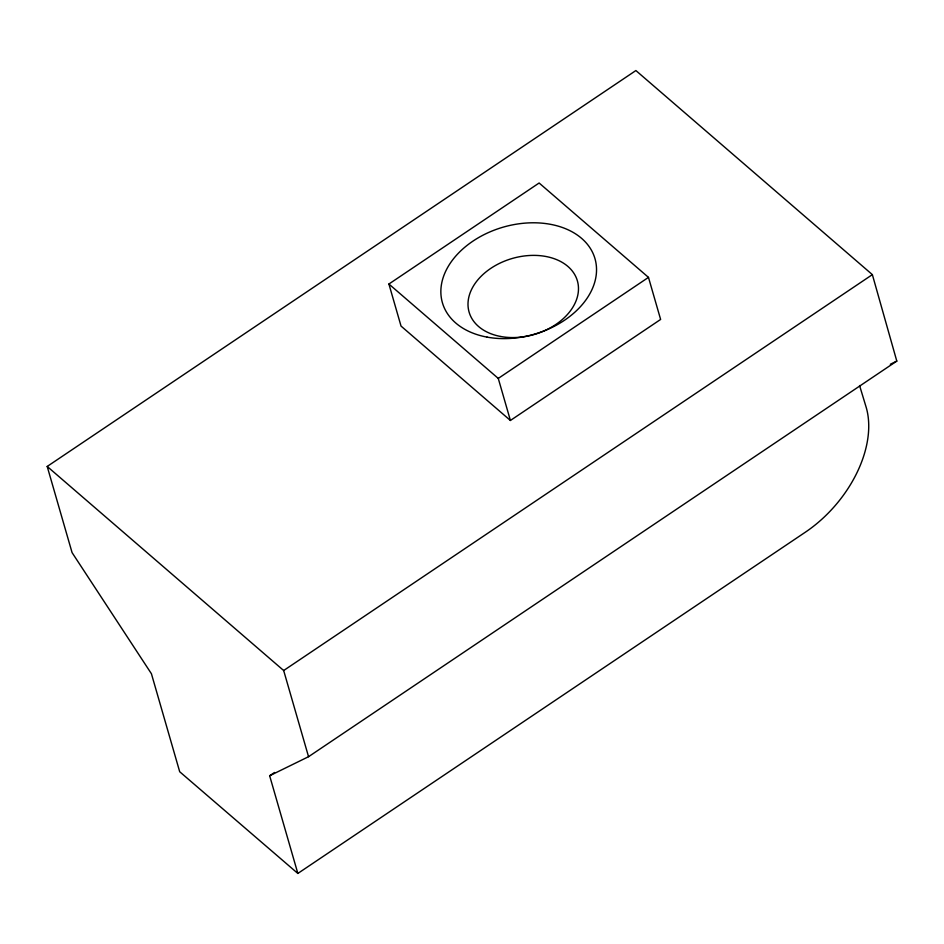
<?xml version="1.0" encoding="UTF-8"?>
<svg xmlns="http://www.w3.org/2000/svg" width="944" height="944" viewBox="0 0 944 944"><rect width="100%" height="100%" fill="white"/><g stroke="black" fill="none" stroke-linecap="round" stroke-linejoin="round"><path stroke-width="1.42" d="M297.844 873.448L179.702 771.744L151.418 673.733L72.074 552.618L47.2 466.454L635.89 70.552L872.362 274.633L896.8 361.092L308.546 756.699L269.654 775.767L297.844 873.448L805.291 532.239A102.459 66.328 -49.2 0 0 866.25 407.548L859.571 385.518M388.904 284.026L539.118 183.006L648.481 277.383L660.623 319.438L510.409 420.469L401.035 326.081L388.904 284.026L498.267 378.414L510.409 420.469M498.267 378.414L648.481 277.383M308.546 756.699L283.672 670.523L872.362 274.633M269.654 775.767L274.551 772.475M890.322 364.266L896.8 361.092M47.2 466.454L283.672 670.523M500.827 336.512A56.357 39.565 -16.1 0 0 578.176 284.498A56.357 39.565 -16.1 0 0 490.727 268.415A56.357 39.565 -16.1 0 0 500.827 336.512M487.104 337.126A79.402 55.755 -16.1 0 0 596.101 263.824A79.402 55.755 -16.1 0 0 472.873 241.168A79.402 55.755 -16.1 0 0 487.104 337.126"/></g></svg>
